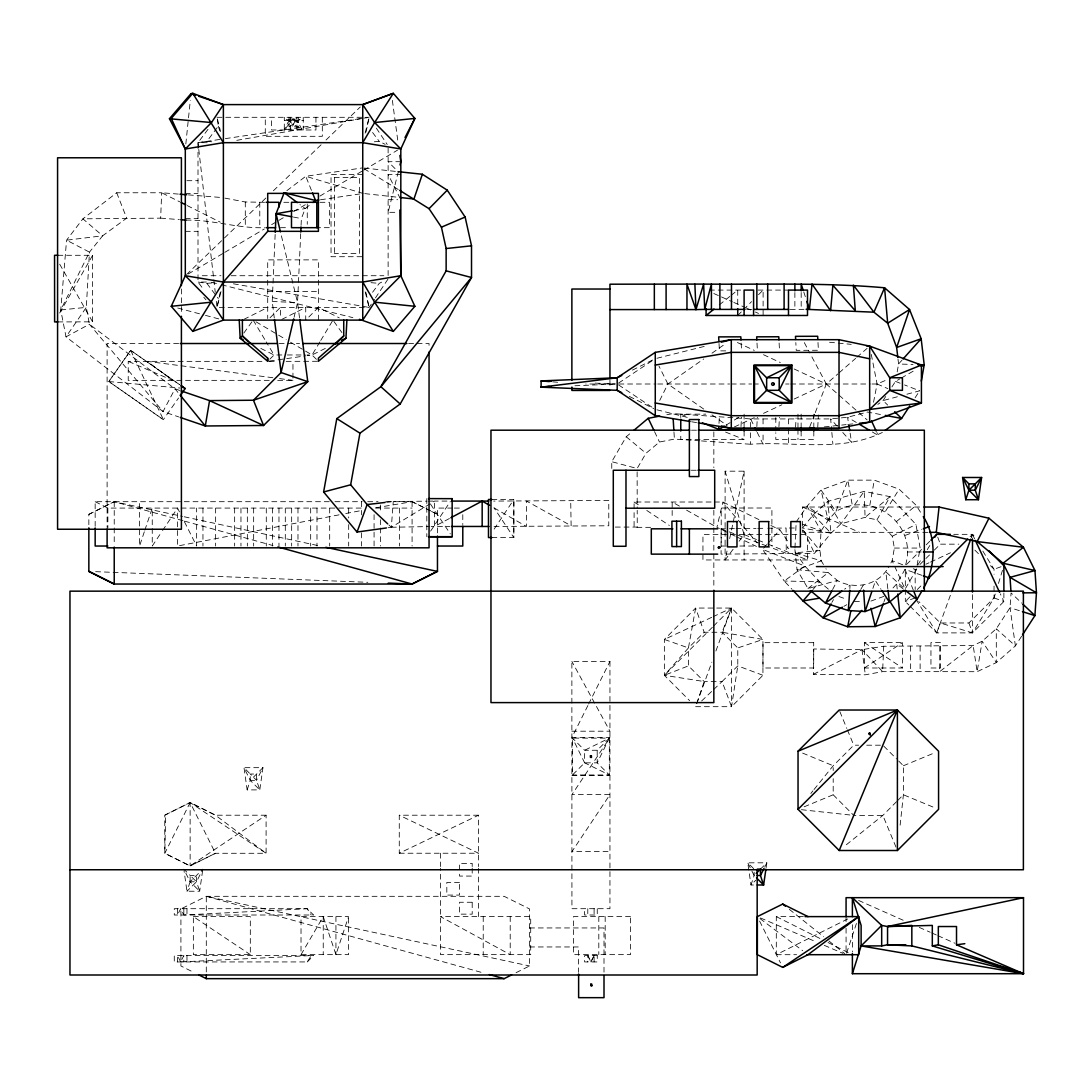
<?xml version="1.0" encoding="UTF-8"?>
<svg xmlns="http://www.w3.org/2000/svg" width="1091" height="1091" viewBox="0 0 1091 1091"><rect width="100%" height="100%" fill="white"/><g stroke="black" fill="none" stroke-linecap="round" stroke-linejoin="round"><path stroke-width="0.75" stroke-dasharray="5 3.75" d="M882.333 432.445C841.843 452.506 793.975 441.159 750.553 444.242L750.581 429.049M750.594 427.358L750.608 418.93L672.847 413.598L666.274 414.853M939.746 646.254L939.678 671.647L882.605 671.647L865.327 674.797L813.504 674.306L813.763 648.981L861.985 649.663L883.724 646.254L973.172 645.517L982.159 641.249L996.274 628.798L1010.021 607.687L1011.071 592.959L1021.79 603.146M116.71 192.766L126.679 218.145L102.649 235.792L82.902 218.827L160.663 218.145L161.659 192.766L116.71 192.766L82.902 218.827L66.565 240.184L60.741 309.967L66.005 336.833L163.023 411.552L178.679 416.898M274.291 318.013L272.232 301.484L275.177 233.992M883.724 646.254L882.605 671.647L861.985 649.663L813.504 674.306M299.507 317.74L297.543 302.589L298.389 284.11M298.47 282.433L300.693 233.706M301.075 225.305L301.389 218.582L305.221 208.558L310.389 204.522M794.903 549.591L797.044 569.734L807.995 588.554L837.342 580.507C853.926 589.863 877.164 585.608 887.406 569.066M794.971 547.955L796.103 523.571M718.996 423.417L719.405 415.644M740.994 426.567L741.485 417.198M756.84 426.581L757.331 417.253M778.947 426.649L779.438 417.321M795.571 427.331L796.075 418.003M817.745 427.399L818.4 414.962M849.862 588.54L850.094 585.158L844.625 589.14M388.082 527.717L391.342 527.267L393.265 501.519L426.349 501.164M185.825 143.957L190.311 100.358M900.13 825.178L903.403 794.78L903.403 765.746L897.688 760.032M905.666 564.62C917.408 523.898 872.241 489.914 835.924 511.474L828.178 520.339L821.059 530.922L819.955 550.546L821.25 560.829L825.137 567.361M202.599 870.713L199.667 891.238L186.97 891.238L184.038 870.713M766.141 867.577L766.837 862.817L747.758 862.817L750.976 884.992L755.722 884.992M220.15 292.565L217 307.417L369.113 307.417L374.554 299.275M368.894 118.769L365.976 132.161M695.635 706.682L731.543 706.682L737.789 665.878L737.789 647.931L722.065 632.262L704.172 632.262L688.448 647.931L664.364 675.302L689.621 700.654M734.407 528.644L721.083 528.821L721.083 554.133L814.5 553.328L831.028 533.213L840.997 523.735L865.081 517.366L876.973 519.834L892.261 536.24L894.361 548.064L892.138 560.76L888.183 567.688M887.815 588.69L885.824 571.848L905.08 589.181L916.276 569.857L920.122 548.064L915.976 524.485L890.038 496.678L864.208 491.359L827.755 501.383L813.327 514.761L802.43 528.017L814.5 553.328M897.17 371.922L898.575 364.012L898.002 359.048M869.786 505.474L874.3 480.149L899.134 489.191L916.222 505.351L921.513 513.82M713.664 689.539L722.065 681.548L704.172 681.548L688.448 665.878L688.448 647.931L695.635 608.055L731.543 608.055L762.936 639.449L762.936 675.302L731.543 706.682L722.065 681.548L737.789 665.878L762.936 675.302M873.536 402.252L877.096 384.005L871.273 354.357M733.111 549.264L725.106 559.956L727.22 550.096M729.674 538.586L732.852 523.789M733.193 522.139L744.103 471.176L725.106 471.176L725.106 559.956M294.106 317.236L297.543 302.589L280.837 233.501M220.982 291.556L217 307.417L216.032 299.016M365.13 133.157L368.717 118.878M398.365 171.492L388.123 212.322L397.642 212.322M909.976 606.146L936.719 632.889L972.49 632.889L994.037 597.909L995.524 593.081M998.47 583.426L1003.393 567.32M247.152 789.898L250.248 780.351L250.248 774.037L244.002 767.669L262.945 767.669L259.781 789.898L247.152 789.898L244.002 767.669L250.248 780.351L259.781 789.898L256.562 780.351L256.562 774.037L250.248 774.037L256.562 780.351L262.945 767.669L250.248 780.351L256.562 780.351M301.021 954.639L323.236 916.617L335.933 954.639L348.561 916.617L301.021 916.617L301.021 954.639L348.561 954.639L348.561 916.617M846.602 953.111L856.599 922.972M144.312 531.794L139.553 546.032L139.553 501.696M144.844 530.212L152.249 508.079L152.249 546.032L161.618 531.972M754.14 875.514L747.758 862.817L754.14 869.132L754.14 875.514L750.976 884.992L755.722 880.246M872.882 588.444L875.487 580.753L881.051 589.331M696.699 703.545L704.172 681.548L664.364 675.302L664.364 639.449L695.635 608.055L704.172 632.262M883.983 601.741L885.087 598.645M916.031 599.3L936.719 632.889L940.306 622.975L918.758 601.496M696.794 703.504L711.85 662.142M715.901 651.013L731.543 608.055L713.228 616.62M936.719 632.889L951.147 593.149M971.345 537.508L972.49 534.331L953.752 534.331M971.467 537.14L972.49 534.331L975.981 537.808M809.727 426.936L814.65 414.212M815.263 412.616L826.323 384.005L837.793 373.981M713.555 626.07L731.543 608.055L722.065 632.262L762.936 639.449L737.789 647.931M594.104 961.935L594.104 955.566L590.94 961.935L587.79 955.566L587.79 961.935M609.323 738.13L597.2 750.267L597.2 762.841L609.323 774.965L584.626 762.841L584.626 750.267L609.323 738.13L597.2 762.841L584.626 762.841L572.489 774.965L572.489 738.13L609.323 738.13L609.323 774.965L572.489 774.965M307.267 961.935L313.581 955.566L174.287 955.566L174.287 961.935L307.267 961.935L311.235 955.566L180.656 961.935L183.82 955.566L183.82 961.935M594.104 955.566L590.94 961.935L587.79 955.566M659.728 400.424L667.897 384.005L703.736 358.953M587.872 705.563L571.875 737.516L609.951 737.571L571.929 794.603L609.951 794.603L571.929 851.621L609.951 851.621M588.622 704.036L609.951 661.432L571.875 661.432L571.875 703.968M787.388 547.573L787.811 546.714L787.811 548.378L788.807 548.378M764.709 867.059L766.837 862.817L760.454 869.132M832.597 589.549L837.342 580.507L828.246 572.584L825.914 568.67M720.155 548.064L718.11 546.714L719.528 547.573L720.155 546.455L717.605 547.573L719.037 548.378L720.646 547.259L718.11 546.714L719.037 548.378L720.646 547.259M876.973 519.834L890.038 496.678L865.081 517.366L864.208 491.359L840.997 523.735L827.755 501.383L831.028 533.213L802.43 528.017M831.874 602.437L833.469 599.627M59.678 313.022L92.626 255.294L57.864 255.294M921.786 575.284L905.012 569.366L896.652 583.917L892.465 588.567M611.765 468.407L611.751 461.698L626.234 436.755L631.403 432.418M699.781 440.819L674.402 439.1L659.482 442.019L645.981 453.283L637.13 468.516L611.751 461.698M860.744 589.44L863.226 585.212L863.458 588.499M319.881 341.906L312.04 354.97L307.116 355.666M320.754 340.447L332.96 320.113M719.214 546.455L717.605 547.573M917.749 565.056L922.059 558.074M927.227 549.687L929.818 545.5M885.51 511.229L899.134 489.191M1021.599 636.258L1015.394 645.886L996.328 662.605L977.141 671.701L939.678 671.647L973.172 645.517L977.141 671.701L982.159 641.249L996.328 662.605L996.274 628.798L1015.394 645.886L1010.021 607.687L1020.903 611.151M885.701 396.483L883.042 400.602L877.832 404.42M891.92 386.896L895.479 381.4L899.789 378.918M915.117 397.724L918.717 392.201M375.454 297.911L388.123 278.887L388.123 145.839M430.631 531.099L450.324 501.492M162.559 530.567L177.56 508.079L179.851 512.634M494.128 529.094L513.861 499.528L491.864 499.528M796.171 521.948L807.067 506.224L821.005 489.995L847.871 480.149L874.3 480.149M130.702 350.388L163.391 419.667L108.841 381.536L130.634 350.334L179.674 384.7L130.702 350.388L108.841 381.536L163.323 419.667L178.542 398.01M243.866 333.028L252.226 321.409M207.999 129.324L198.003 142.676L198.003 282.037L204.003 290.056M739.112 541.259L744.103 534.576L725.106 471.176M198.576 147.721L198.003 142.676L206.854 141.38L218.309 126.147L217.218 118.769M372.59 292.224L379.273 283.346L383.691 281.11M293.152 118.974L286.224 119.464L302.002 129.993L298.416 122.492L293.152 118.974L287.888 122.492L284.301 129.993L300.093 119.464L293.152 118.974L284.301 129.993L284.301 117.296M810.818 793.484L812.945 790.839M814.022 789.516L833.197 765.746L853.748 745.194L858.603 745.194M812.972 589.467L819.641 581.817L804.844 566.024L793.334 549.332M763.645 548.146L766.891 544.491M767.969 543.277L779.888 529.871L788.534 542.377M901.971 360.221L898.575 364.012L912.99 364.462M896.557 801.653L882.851 815.4L844.489 846.248M897.688 800.508L903.403 794.78L935.505 808.063M270.009 317.808L280.401 307.417L280.401 318.531M737.734 315.476L742.344 310.853M743.503 309.708L751.576 301.621M758.504 294.706L763.114 290.083L763.114 315.476M712.355 627.27L664.364 675.302L688.448 665.878M906.485 564.552L921.595 549.441M926.245 544.791L929.737 541.3M910.126 596.695L905.325 601.496L908.817 604.987M917.313 589.508L922.113 584.708M970.104 536.717L972.49 534.331L975.081 538.518M919.958 564.47L924.745 559.697M925.945 558.497L929.532 554.91M934.319 550.137L940.306 544.164L958.812 544.164M1003.884 592.972L1003.884 601.496L972.49 632.889L940.306 622.975L968.903 622.975L994.037 597.909L994.037 584.421M269.832 359.184L274.086 354.97L285.637 354.97M186.534 274.55L223.246 239.147M224.46 237.961L266.068 197.839M273.405 190.761L321.136 144.735M326.032 140.003L360.289 106.959M701.636 700.967L712.45 690.685M839.074 372.863L855.644 358.38M856.912 357.262L867.113 348.343M896.407 521.566L916.222 505.351M719.283 304.894L729.824 296.438M731.147 295.375L737.734 290.083L737.734 307.007M807.995 588.554L828.246 572.584L797.044 569.734L821.25 560.829L794.753 552.837L819.955 550.546L801.585 528.439M286.878 190.652L305.78 176.292L362.621 167.878M712 353.17L725.774 343.529M266.095 815.209L215.459 815.209L190.134 802.526L164.809 853.285L165.614 815.209L164.755 815.209L190.134 802.526L266.095 853.285L215.459 815.209L190.066 802.526L164.755 815.209L164.809 853.285L190.134 865.913L215.459 853.285L266.095 853.285L266.095 815.209L190.066 865.913L164.755 853.285M864.399 667.992L902.475 642.613L902.475 667.992L864.399 667.992L864.399 642.613L902.475 642.613M618.597 383.064L653.864 359.621M725.829 425.258L732.975 420.894M734.407 420.021L738.702 417.389M388.928 524.989L391.342 527.267L434.613 501.083L449.901 501.083M188.238 273.991L223.355 253.207M224.814 252.348L264.322 228.96M271.645 224.637L277.496 221.173M278.955 220.314L283.346 217.709M293.588 211.654L305.303 204.726M319.936 196.066L362.376 170.946M363.835 170.087L397.492 150.176M901.221 378.086L914.149 370.626M843.82 606.364L846.78 604.714M449.397 518.525L434.491 526.462L431.177 526.53M243.879 319.363L267.704 307.417M281.887 319.363L305.725 307.417L305.725 320.113L318.408 307.417L339.26 317.876M88.848 514.393L114.173 501.696L182.538 516.425M632.425 370.122L653.741 359.444M516.084 972.681L529.53 965.971L529.53 908.939L504.137 896.311L206.294 896.311L180.915 908.939L180.915 965.971L194.348 972.681M803.358 916.617L776.301 916.617L776.301 954.693L847.83 918.908M182.961 520.693L114.228 501.696L88.848 514.325L88.848 526.135M892.261 536.24L915.976 524.485M325.309 348.411L312.04 354.97L307.089 354.97M478.513 815.209L399.265 815.209L399.265 853.23L478.513 815.209L478.513 866.568M734.352 426.963L754.29 417.662M763.482 413.366L781.879 404.775M794.139 399.047L826.323 384.005L837.793 394.096M711.7 617.329L664.364 639.449L688.448 647.931M925.918 564.224L928.987 562.792M930.528 562.083L950.479 552.769M872.009 384.005L877.096 384.005L887.788 379.436M804.149 806.795L833.197 794.78L833.197 778.647M903.403 765.746L935.505 752.463M915.172 597.909L905.325 601.496L905.325 569.12M905.135 535.381L921.868 529.285M870.945 601.073L886.192 595.55M1001.074 566.72L994.037 569.243L990.451 565.656M718.11 548.378L719.214 548.064M897.347 396.769L883.042 400.602L887.679 405.061M906.894 394.219L919.631 390.823L904.534 384.932M656.918 358.271L704.854 346.283M339.096 514.829L177.56 546.032L177.56 508.079M345.765 513.547L362.417 510.329M293.888 210.577L305.221 208.558L299.957 204.59M236.774 140.344L367.435 117.583L221.487 139.198M375.727 507.792L412.084 501.696L437.464 514.325M219.809 139.443L198.003 142.676L209.84 142.676M320.481 199.776L359.839 193.939M269.354 361.053L305.466 355.911M386.732 502.269L393.265 501.519M824.25 426.922L846.111 424.617M847.802 424.44L852.848 423.908M374.308 141.775L379.273 141.38L385.178 144.353M206.458 282.037L198.003 282.037L206.854 283.346L215.118 282.692M177.506 908.694L177.506 915.008L180.656 908.694L183.82 915.008L307.212 908.694L313.526 915.008L174.287 915.008L174.287 908.694L307.212 908.694L311.235 915.008M574.916 385.764L615.501 384.073L585.785 384.005M391.342 527.267L429.513 526.558M790.252 309.408L806.126 309.326M494.087 526.462L608.778 525.78L608.778 500.455L493.678 501.083M736.084 528.63L756.077 528.385M757.754 528.358L766.087 528.262M767.75 528.235L786.079 528.017L786.27 553.328L767.191 546.155M427.999 501.151L434.613 501.083L434.491 526.462L449.819 526.462M725.733 350.866L719.405 350.879L718.996 343.106M217 117.296L369.113 117.296M284.301 120.46L303.243 120.46M400.82 161.686L388.123 161.686L398.501 172.064M362.744 174.383L331.037 174.383L331.037 256.712L362.744 256.712M400.82 174.383L388.123 174.383L400.07 198.207M334.255 177.533L359.58 177.533L359.58 253.562L334.255 253.562M186.888 180.697L198.003 180.697M185.306 193.38L198.003 193.38M388.123 199.694L397.642 199.694M224.91 198.126L245.298 201.985L264.54 202.299M283.81 202.299L288.842 202.299M319.936 202.299L329.427 202.299L329.427 227.678L316.799 227.678M185.306 218.65L198.003 218.65M186.125 220.137C212.663 219.591 238.111 228.619 264.54 227.678M280.469 227.678L288.842 227.678M185.306 231.333L198.003 231.333M202.271 275.723L220.941 275.723M231.128 275.723L383.841 275.723M709.423 290.083L741.307 290.083M758.04 290.083L788.493 290.083M267.704 291.57L318.408 291.57M746.708 309.408L751.781 309.408M57.918 321.913L92.626 321.845L92.626 255.294M178.651 343.515L107.109 343.515L107.109 527.389M279.146 343.515L285.965 343.515M287.669 343.515L299.589 343.515M408.607 343.515L415.426 343.515M417.117 343.515L429.049 343.515L429.049 346.924M287.288 354.97L305.439 354.97M269.232 380.35L128.22 380.35L128.22 361.353L262.467 361.353M269.191 361.353L277.687 361.353M286.169 361.353L318.408 361.285L312.04 354.97L287.629 340.515M277.687 380.35L292.961 380.35L292.961 361.353M618.883 384.005L656.059 384.005M657.75 384.005L729.62 384.005M731.297 384.005L751.658 384.005M753.349 384.005L760.141 384.005M785.602 384.005L788.998 384.005M790.689 384.005L870.318 384.005M680.77 417.539L680.77 414.157L705.782 414.157M691.503 430.195L696.822 430.195M744.103 431.04L744.103 439.482L680.77 439.482L680.77 432.732M691.271 470.248L696.29 470.248M95.162 526.326L95.162 501.696L329.209 501.696M334.978 501.696L362.171 501.696M367.708 501.696L378.045 501.696M385.641 501.696L412.084 501.696L430.004 510.656M634.089 508.761L634.089 502.01L712.737 502.01M714.428 502.01L722.869 502.01L758.886 519.602M927.759 532.353L802.553 532.285L802.553 507.029L922.209 507.029M95.162 501.696L107.859 508.079L362.212 508.079M375.659 508.079L412.084 508.079M452.656 508.079L437.464 508.079L437.464 534.508M454.347 508.079L462.789 508.079M615.31 527.076L637.253 527.076L637.212 510.343M650.645 527.335L634.089 527.335L634.089 510.452M789.352 528.017L797.521 528.017M491.864 537.549L513.861 537.549L513.861 499.528L513.806 537.549L494.128 507.983M726.279 546.032L721.206 546.032L721.206 508.011L771.91 508.011L771.91 546.032M739.793 546.032L756.69 546.032M894.361 548.064L920.122 548.064M907.426 551.964L921.84 551.964M807.504 559.956L702.945 559.956L702.945 534.576L807.504 534.576L807.504 559.956L767.3 543.864M571.875 731.202L609.951 731.202L571.875 661.432M866.69 745.194L882.851 745.194L896.557 758.9M597.2 750.267L584.626 750.267L572.489 738.13L584.626 762.841M571.929 775.524L609.883 775.524M399.265 853.23L478.513 853.23L399.265 815.209M193.352 916.617L250.316 916.617L250.316 954.639L193.352 954.639L193.352 916.617L250.316 954.639M529.53 927.95L604.005 927.95L604.005 972.163M529.53 946.961L578.625 946.961L578.625 972.313M776.301 954.693L796.594 954.693M854.376 601.455L861.058 601.523M95.653 571.67L367.844 582.308M595.209 383.118L615.501 383.937M272.232 301.484L297.543 302.589M701.472 440.928L750.553 444.242M206.854 141.38L211.804 141.775M160.663 218.145L179.333 219.605M371.008 282.692L379.273 283.346M178.351 194.089L161.659 192.766L179.688 201.808M188.375 194.88L220.096 197.403M552.687 381.85L560.965 382.532M108.841 381.536L180.097 388.055M829.515 342.26L851.253 344.347M364.271 168.055L397.465 171.601M801.408 809.699L852.057 815.209M364.803 193.625L398.692 197.348M272.859 377.731L147.23 361.353L172.61 380.35L128.22 361.353M279.569 378.604L292.961 380.35M691.626 421.781L696.59 422.599M233.433 283.796L367.435 307.13M880.451 414.485L867.44 412.057L847.557 417.253L830.66 418.93L750.608 418.93L754.263 426.376M293.479 217.068L301.389 218.582M184.215 516.779L317.508 545.5M206.294 971.931L206.294 896.311L529.53 965.971M286.224 119.464L298.416 122.492M211.586 282.296L219.809 284.356M221.446 284.765L352.884 317.645M656.918 409.807L688.326 417.648M177.765 308.03L203.826 314.944M205.463 315.367L220.123 319.254M184.597 521.157L272.982 545.582M206.294 896.311L481.226 972.326M363.112 193.448L305.78 176.292L311.89 191.43M179.742 390.442L175.024 388.832L89.407 324.259L86.312 307.362L89.462 252.144L102.649 235.792L66.565 240.184L89.462 252.144L60.741 309.967L86.312 307.362L66.005 336.833L89.407 324.259L163.023 411.552L175.024 388.832L178.16 392.678M838.924 596.518L846.575 599.259M802.403 524.185L821.059 530.922L807.067 506.224L828.178 520.339L821.005 489.995L835.924 511.474L847.871 480.149L852.33 505.474M994.037 597.909L1003.884 601.496L1000.324 593.859M902.693 564.743L892.138 560.76L905.08 589.181M913.262 568.725L916.276 569.857M721.083 528.821L765.596 545.555M895.479 381.4L903.021 384.346M680.77 414.157L688.503 417.239M725.57 432.063L744.103 439.482M744.103 534.576L756.472 539.527M758.027 540.14L765.759 543.236M802.621 753.09L833.197 765.746L833.197 770.587M877.096 384.005L887.788 388.601M760.468 917.954L816.504 942.01M824.291 945.352L842.961 953.357M713.8 293.52L719.965 296.261M721.506 296.943L732.293 301.757M733.834 302.439L744.621 307.239M746.162 307.921L753.867 311.358M755.408 312.04L758.49 313.417M802.553 507.029L859.64 532.408M858.617 900.443L903.73 920.49M919.277 927.391L930.173 932.232M931.728 932.928L936.392 935.001M937.946 935.696L955.061 943.292M737.421 342.533L754.29 350.402M763.482 354.698L780.338 362.553M794.139 368.99L826.323 384.005L810.599 354.452M735.184 536.145L716.923 527.335L722.869 502.01L757.195 542.963M736.698 536.881L756.472 546.427M770.887 525.467L779.888 529.871M260.804 348.411L274.086 354.97L266.231 341.906M431.49 511.406L437.464 514.393M629.371 396.428L653.741 408.62M187.202 205.585L220.273 222.169M776.301 916.617L820.432 938.71M828.042 942.515L849.343 953.179M679.393 506.088L672.165 502.01L672.165 508.761M686.607 510.179L715.491 526.517M493.964 507.847L526.435 526.462L526.558 501.083L571.125 525.78L570.702 500.455M256.03 321.818L286.183 339.669M856.312 422.449L847.557 417.253L848.634 423.935M872.364 431.981L878.2 435.459L876.864 432.527M364.039 168.737L398.256 189.507M634.089 502.01L639.735 505.76M646.786 510.452L669.342 525.453M618.597 384.946L655.268 409.384M864.399 642.613L902.475 667.992M703.736 409.098L667.897 384.005L658.978 366.126M712 414.88L727.165 425.504M760.018 918.622L802.676 950.684M903.021 588.758L896.652 583.917L897.197 588.99M789.338 909.335L823.65 936.76M828.928 940.988L844.761 953.643M626.234 436.755L645.981 453.283M828.369 589.14L819.641 581.817L784.224 581.012L762.554 549.373L804.844 566.024L784.224 581.012L791.957 589.208M839.074 395.228L867.113 419.899M974.89 550.137L980.877 556.11M833.197 794.78L853.748 815.4L882.851 815.4L897.402 850.503M813.327 514.761L831.028 533.213M837.274 426.308L830.66 418.93L831.697 430.74M842.77 432.472L851.58 442.332L849.971 432.295M203.799 297.284L205.981 299.82M372.59 132.502L379.273 141.38M206.854 283.346L218.309 298.566M333.887 321.409L342.247 333.028M376.354 128.165L387.223 144.476M430.631 504.301L450.324 533.922M982.841 551.091L994.037 569.243L994.037 574.302M253.153 320.113L265.372 340.447M719.037 546.714L719.528 547.573M59.678 264.172L92.626 321.913M804.312 342.629L809.808 352.979M184.434 521.743L196.639 546.032L196.639 508.079M759.595 921.104L780.501 962.903M180.656 961.935L177.506 955.566L177.506 961.935M757.195 432.336L763.059 444.242L763.059 432.431M654.545 431.641L659.482 442.019M974.631 538.899L972.49 534.331L972.49 539.418M839.838 711.55L846.793 728.379M847.421 729.906L853.748 745.194M905.012 569.366L913.235 589.917M937.742 537.14L940.306 544.164M968.903 622.975L972.49 632.889L972.49 593.804M803.767 291.952L805.826 298.252M365.976 292.565L369.113 307.417L364.735 289.974M218.309 126.147L220.15 132.161M217.395 118.878L220.587 131.575M392.378 100.399L398.051 142.553M861.985 649.663L865.327 674.797M198.767 149.399L215.254 292.293M831.847 432.431L832.883 444.242M673.979 432.309L674.402 439.1M817.991 342.492L818.4 350.266L796.239 350.334L795.83 342.56M779.11 342.983L779.519 350.757M757.004 343.051L757.413 350.825M741.157 343.051L741.566 350.825M637.13 471.858L637.212 508.679M920.122 646.254L920.122 671.647M915.172 569.243L915.172 589.481M910.644 646.254L910.644 671.647M852.385 924.704L852.385 951.734M846.07 916.617L846.07 921.595M846.07 928.209L846.07 953.043M813.818 414.157L813.818 427.658M813.818 431.04L813.818 439.482L775.81 439.482L775.81 432.732M801.189 292.524L801.189 309.408M801.135 414.157L801.135 427.658M801.135 431.04L801.135 439.482M797.971 414.157L797.971 427.658M797.971 429.349L797.971 439.482M794.875 292.524L794.875 309.408M788.561 418.93L788.561 427.358M788.561 429.049L788.561 444.242M775.81 417.539L775.81 431.04M763.059 418.93L763.059 430.74M744.103 414.157L744.103 427.658M744.103 471.176L744.103 559.956M731.543 608.055L731.543 706.682M713.841 431.9L713.841 467.644M713.841 510.206L713.841 588.526M672.165 510.452L672.165 518.893M609.951 380.309L609.951 387.06M609.951 661.432L609.951 703.968M609.951 705.386L609.951 908.694L571.929 908.694L571.875 705.386M605.178 916.617L605.178 954.639M598.809 916.617L598.809 954.639M597.254 908.694L597.254 915.008L584.626 915.008L584.626 908.694M594.104 908.694L594.104 915.008M587.79 908.694L587.79 915.008M510.206 916.617L510.206 954.639L440.505 916.617L530.703 916.617L530.703 954.639L440.505 954.639L440.505 868.245M483.218 916.617L483.218 954.639M478.513 868.245L478.513 916.617M472.198 866.554L472.198 863.376L459.502 863.376L459.502 869.732M472.198 868.136L472.198 876.073L459.502 876.073L459.502 871.314M462.789 514.679L462.789 524.58M440.505 853.23L440.505 866.568M426.813 498.601L426.813 536.677M412.084 501.696L412.084 546.032M399.388 508.079L399.388 546.032M380.391 504.983L380.391 513.193M380.391 519.752L380.391 526.326M380.391 527.962L380.391 546.032M374.077 514.679L374.077 546.032M361.38 501.696L361.38 514.829M361.38 532.831L361.38 546.032M348.684 508.079L348.684 517.98M348.684 524.58L348.684 546.032M335.933 916.617L335.933 954.639M334.446 177.533L334.446 253.562M329.687 508.079L329.687 546.032M323.236 916.617L323.236 954.639M322.309 117.296L322.309 136.307L265.29 136.307L265.29 117.296M318.408 320.113L318.408 259.876L267.704 259.876L267.704 318.531M316.99 508.079L316.99 546.032M315.94 117.296L315.94 129.993L271.604 129.993L271.604 117.296M310.676 508.079L310.676 546.032M307.267 203.99L307.267 224.296M303.243 117.296L303.243 129.993M298.539 117.296L298.539 126.829L289.06 126.829L289.06 117.296M297.979 508.079L297.979 546.032M296.929 129.993L296.929 117.296L290.683 129.993L290.683 117.296M291.665 508.079L291.665 546.032M285.296 508.079L285.296 546.032M278.969 508.079L278.969 546.032M272.6 508.079L272.6 546.032M266.286 508.079L266.286 546.032M259.781 202.299L259.781 227.678M253.657 508.079L253.657 546.032M247.343 508.079L247.343 546.032M245.298 201.985L245.298 227.378M240.961 508.079L240.961 546.032M234.647 508.079L234.647 546.032M215.636 508.079L215.636 546.032M202.953 508.079L202.953 546.032M186.97 908.694L186.97 915.008M186.97 955.566L186.97 961.935M183.82 908.694L183.82 915.008M181.406 288.992L181.406 314.549M114.228 501.696L114.228 545.391M107.859 508.079L107.859 527.88M190.134 881.773L186.97 891.238L196.516 881.773L202.831 869.132L190.134 881.773L199.667 891.238L196.516 881.773L196.516 875.446L190.134 875.446L183.82 869.132L190.134 881.773L196.516 881.773L190.134 875.446L190.134 881.773M215.459 853.285L190.134 865.913L190.134 802.526L215.459 853.285M940.483 642.613L930.95 642.613L930.95 667.992L940.483 667.992L940.483 642.613M813.695 642.667L762.991 642.667L762.991 667.992L813.695 667.992L813.695 642.667M459.502 882.442L446.819 882.442L446.819 895.084L459.502 895.084L459.502 882.442M472.198 902.257L459.502 902.257L459.502 914.149L472.198 914.149L472.198 902.257M630.503 916.617L573.484 916.617L573.484 954.639L630.503 954.639L630.503 916.617M597.254 955.566L584.626 955.566L584.626 961.935L597.254 961.935L597.254 955.566"/><path stroke-width="1.5" d="M275.259 232.315L276.064 213.754L284.178 192.698L315.558 200.499L318.845 200.021M300.775 232.028L301.007 226.983M343.733 320.113L343.733 335.96L318.408 358.134L318.408 361.285L345.956 338.196L346.897 320.113M740.83 429.69L718.669 429.636L718.833 426.526M849.739 590.231L848.307 610.537L865.081 611.533L889.41 602.177L903.771 590.258M1022.485 634.88L1034.909 615.61L1036.45 592.768L1034.964 570.538L1023.453 547.259L977.141 541.572L936.283 532.34L939.065 507.029L923.9 507.029M923.627 587.967C935.887 567.225 936.623 537.017 923.286 516.643M765.909 869.159L763.605 884.992L757.29 884.992M921.35 381.059L924.2 364.817L921.172 338.756L909.539 309.53L884.583 287.792C824.455 282.419 763.959 284.683 703.613 284.083L609.951 284.206L609.951 378.618M386.446 527.949L357.043 532.04L323.618 491.973L336.805 418.617L380.882 386.732L471.517 277.523L471.517 245.816L465.134 217.041L447.242 190.161L422.353 174.26L399.129 171.778M387.714 523.857L367.135 504.547L350.661 484.799L359.948 433.168L400.192 403.997L471.517 277.523L446.137 270.841L446.137 248.543L441.432 227.187L429.049 208.681L399.688 190.366M850.816 610.933L847.68 626.752L823.105 617.847L802.99 600.936L793.048 590.381M293.724 318.858L281.083 372.549L253.467 400.233L209.567 400.602L181.311 390.973M400.002 164.959L400.82 161.686L399.892 155.495M609.951 309.585L695.949 309.585L703.613 284.083L704.731 309.408L745.017 309.408M1020.399 972.326L1023.508 973.704L852.385 973.704L861.126 945.911L861.126 925.413L852.385 897.675L881.678 925.413L887.556 926.532L932.314 925.413L932.314 945.911L1023.508 973.704L1023.508 897.675L846.07 897.675L846.07 916.617M965.753 499.719L968.903 490.186L968.903 483.872L962.589 477.49L981.6 477.49L978.436 499.719L965.753 499.719L962.589 477.49L968.903 490.186L978.436 499.719L975.286 490.186L975.286 483.872L981.6 477.49L975.286 490.186L968.903 490.186L975.286 483.872L968.903 483.872M871.845 591.527L865.081 611.533L863.567 590.149M422.353 174.26L413.939 199.012L400.383 197.526M883.437 603.296L875.173 626.507L847.68 626.752L861.808 610.415M951.72 591.554L970.772 539.09M357.043 532.04L367.135 504.547L385.096 502.46M839.197 850.503L897.402 710.023L938.574 751.194L938.574 809.331L897.402 850.503L839.197 850.503L798.039 809.331L798.039 751.194L839.197 710.023L897.402 710.023L897.402 850.503M399.851 209.99L400.82 275.723L374.622 302.166L362.744 320.113L223.382 320.113L192.793 331.378L171.246 306.312L185.306 275.723L185.306 148.99L171.246 118.414L192.793 93.335L223.382 104.6L362.744 104.6L393.319 93.335L414.866 118.414L400.82 148.99L400.82 275.723L414.866 306.312L393.319 331.378L359.457 319.295M791.343 365.621L779.206 377.759L779.206 390.319L791.343 402.456L766.646 390.319L766.646 377.759L791.343 365.621L779.206 390.319L766.646 390.319L754.508 402.456L791.343 402.456L791.343 365.621L754.508 365.621L754.508 402.456M764 868.463L760.454 875.514L763.605 884.992L756.513 877.887M1022.908 592.863L1036.45 592.768L1010.021 577.357L1034.964 570.538L1003.079 563.242L1023.453 547.259L988.964 518.225L977.141 541.572L1003.079 563.242L1010.021 577.357L1010.962 591.39M405.02 137.534L414.866 118.414L374.622 122.56L362.744 142.676L223.382 142.676L185.306 148.99L169.46 118.714L191.007 93.649L192.793 93.335L223.382 142.676M831.792 591.049L825.464 603.105L848.307 610.537L859.913 590.845M590.449 755.777L590.449 757.386L591.431 757.386L591.431 755.777L590.449 755.777L591.431 757.386M590.817 984.164L590.817 985.773L591.813 985.773L591.813 984.164L590.817 984.164L591.813 985.773M446.137 270.841L380.882 386.732L400.192 403.997M831.083 603.841L823.105 617.847L842.347 607.182M869.295 733.125L868.791 733.984L870.223 734.788L870.223 733.125L869.295 733.125L870.223 734.788M921.977 590.831L917.026 599.395L900.252 617.779L875.173 626.507L870.945 608.26M192.793 331.378L223.382 282.037L267.704 231.333L267.704 193.38L318.408 193.38L318.408 231.333L267.704 231.333M934.987 537.113L936.719 534.331L950.343 534.331M362.744 142.676L400.82 148.99L374.622 122.56L393.319 93.335L362.744 104.6L362.744 320.113M909.717 406.002L901.602 418.426L885.087 430.44M185.306 148.99L211.49 122.56L223.382 104.6L198.712 96.253M180.383 395.297L185.184 388.532L181.092 385.668L185.115 388.532M811.868 590.736L802.99 600.936L819.423 598.182M903.089 358.953L921.172 338.756L896.652 347.483L897.811 357.398M429.049 208.681L447.242 190.161M756.24 873.386L760.454 869.132L757.29 869.132M335.673 344.02L343.733 335.96M930.896 540.14L936.719 534.331M928.114 578.707L967.703 539.118M798.039 809.331L897.402 710.023L798.039 751.194M861.126 945.911L881.678 925.413L881.678 945.911L861.126 945.911L1023.508 973.704L956.521 944.792L956.521 926.532L938.328 926.532L938.328 944.792L1023.508 973.704L911.831 945.911L887.556 944.792L881.678 945.911M655.268 403.015L731.297 415.698L839.02 415.698L869.663 409.452L889.724 390.319L902.421 390.319L902.421 377.759L889.724 377.759L869.663 346.12L839.02 339.683L731.297 339.683L655.268 352.366L617.192 377.759L541.109 387.169L541.109 380.909L617.192 377.759L621.761 375.468M633.994 430.249L648.204 418.303L659.714 416.107M706.095 308.698L706.095 315.476L714.005 309.121M312.981 202.517L315.558 200.499L312.503 192.943M841.884 591.145L825.464 603.105L810.49 590.64M807.995 916.617L782.738 904.057L757.359 916.617L757.359 954.693L782.738 967.39L858.699 916.617L858.699 954.693L806.74 954.693M718.669 429.636L724.397 426.131M921.336 366.467L924.2 364.817L917.804 364.612M450.883 517.734L482.167 501.083L489.545 505.31M782.738 967.39L807.995 954.693L858.699 916.617L805.049 916.617M88.848 527.812L88.848 571.411L114.173 584.04L412.084 584.04L437.464 571.343L437.464 536.131M198.821 974.918L206.294 978.654L504.137 978.654L511.611 974.918M388.26 583.112L412.084 584.04L437.464 571.411L325.827 547.3M341.538 340.378L345.956 338.196M441.432 227.187L465.134 217.041M921.418 365.062L889.724 377.759L889.724 390.319L921.418 403.015L921.418 365.062L869.663 346.12L866.322 345.792M923.381 528.74L929.464 526.53M323.618 491.973L350.661 484.799M721.383 342.151L729.647 340.092M905.816 944.792L887.556 944.792L887.556 926.532L1023.508 897.675M932.314 945.911L938.328 944.792M280.442 231.851L276.064 213.754L292.265 210.863M169.46 118.714L211.49 122.56M655.268 365.062L731.297 352.366L839.02 352.366L869.663 358.803M223.382 104.6L223.382 320.113L211.49 302.166L185.306 275.723L223.382 282.037L362.744 282.037L400.82 275.723M956.521 944.792L964.826 943.674M869.663 409.452L921.418 403.015L869.663 422.149L839.02 428.395L731.297 428.395L698.24 422.872M446.137 248.543L471.517 245.816M809.113 428.518L812.481 428.163M859.572 423.213L869.663 422.149L869.663 346.12M171.246 306.312L211.49 302.166M621.761 392.61L617.192 390.319L541.109 387.169L549.387 386.473M887.556 926.532L911.831 925.413L911.831 945.911M541.109 387.169L551.255 386.746M686.962 309.585L686.962 284.206L695.949 309.585L704.731 309.408L711.414 284.083L711.414 309.408M806.126 309.326L873.932 312.19L887.679 323.209L896.652 347.483L909.539 309.53L887.679 323.209L884.583 287.792L873.932 312.19L853.38 285.133L855.303 310.771L832.883 285.324L830.592 310.703L812.031 284.083L809.427 309.285L806.849 301.402M266.122 202.299L278.791 202.299L278.791 207.372M318.354 202.299L291.488 202.299L291.488 227.678L318.354 227.678M266.122 227.678L275.628 227.678M57.918 255.294L54.55 255.294L54.618 321.913L57.918 321.913M609.951 289.033L571.875 289.033L571.875 380.309M753.472 309.408L788.725 309.408M706.095 315.476L807.504 315.476L807.504 290.083L788.493 290.083L788.493 315.476M180.356 343.515L277.441 343.515M302.998 343.515L406.902 343.515M779.206 377.759L766.646 377.759L754.508 365.621L766.646 390.319M609.951 390.442L571.875 390.442L571.875 387.06M689.798 430.195L490.964 430.195L490.964 702.604L713.841 702.604L713.841 590.231M698.295 430.195L924.336 430.195L924.336 591.158M689.594 470.248L613.292 470.248L613.292 546.277L625.989 546.277L625.989 470.248M697.967 470.248L714.7 470.248L714.7 508.201L625.989 508.201M428.504 498.601L452.206 498.669M491.864 499.528L488.482 499.473L488.482 537.549L491.864 537.549M451.606 501.083L488.741 501.083M451.524 526.462L488.973 526.462M672.82 528.821L651.3 528.821L651.3 554.133L717.742 554.133M681.098 528.821L717.742 528.821M929.464 532.353L936.283 532.34M428.504 536.677L452.138 536.677M428.572 536.745L452.206 536.745L452.138 498.601M107.859 546.032L95.162 546.032L95.162 527.962M437.464 546.032L462.789 546.032L462.789 526.23M923.45 551.964L933.064 551.964M816.423 566.584L943.156 566.584M69.96 869.759L1023.385 869.759L1023.385 591.158L69.96 591.158L69.96 974.999L757.168 974.999L757.168 869.759M757.29 875.514L760.454 875.514L760.454 869.132M795.489 428.886L817.664 428.954M756.677 429.69L778.783 429.759M551.255 381.318L541.109 380.909L549.387 381.577M181.038 219.741L186.125 220.137M180.029 194.225L186.697 194.757M362.744 282.037L374.622 302.166L414.866 306.312M617.192 377.759L617.192 390.319L655.268 415.698L689.976 421.494M885.333 415.398L901.602 418.426L894.647 411.743M276.064 213.754L291.897 216.768M939.065 507.029L988.964 518.225M721.383 425.913L729.647 427.986M277.891 546.946L412.084 584.04M489.409 974.59L504.137 978.654M1022.458 611.656L1034.909 615.61L1022.99 604.278M191.007 93.649L195.63 95.217M180.247 417.43L205.299 425.981L263.558 425.49L307.757 381.659L299.725 319.418M923.313 575.816L929.409 577.971M702.399 422.803L719.392 429.595M243.102 339.656L240.156 338.196L239.229 320.113M88.848 571.343L114.228 584.04L114.228 547.068M181.188 202.558L185.702 204.822M859.231 424.181L869.445 430.249M336.805 418.617L359.948 433.168M284.178 192.698L297.338 202.612M905.571 590.681L917.026 599.395L913.863 591.486M782.738 904.057L785.384 906.171M248.148 341.715L242.393 335.96L267.704 358.134L267.704 361.285L240.156 338.196L242.393 335.96L242.393 320.113M988.773 550.6L1003.884 565.711L1003.884 591.267M180.247 395.242L205.299 425.981L209.567 400.602L263.558 425.49L253.467 400.233L307.757 381.659L281.083 372.549L274.496 319.663M362.744 104.6L374.622 122.56M881.978 590.749L889.41 602.177L888.019 590.381M374.622 302.166L393.319 331.378M889.711 601.114L900.252 617.779L897.729 594.077M754.999 427.863L756.472 430.836M648.204 418.303L653.85 430.154M975.354 540.427L999.601 592.345M871.477 420.826L876.182 431.068M803.249 290.383L801.189 284.083L801.189 290.833M848.907 425.613L849.712 430.631M673.161 418.699L673.883 430.604M817.827 339.383L817.664 336.273L795.489 336.342L795.666 339.451M778.947 339.874L778.783 336.764L756.677 336.833L756.84 339.942M740.994 339.942L740.83 336.833L718.669 336.887L718.914 341.551M694.885 284.206L695.949 309.585M267.581 357.998L267.704 361.285M972.49 539.418L972.49 592.099M852.385 897.675L852.385 916.617M852.385 953.425L852.385 973.704M839.02 339.683L839.02 428.395L731.297 428.395L731.297 339.683M813.818 427.658L813.818 431.04M801.135 427.658L801.135 431.04M794.875 284.083L794.875 290.833M784.102 284.083L784.102 309.408M767.696 284.083L767.696 309.408M756.868 284.083L756.868 309.408M753.581 315.476L753.581 290.083L744.103 290.083L744.103 315.476M744.103 427.658L744.103 431.04M737.734 308.698L737.734 315.476M731.475 284.083L731.475 309.408M719.896 284.083L719.896 309.408M689.376 528.821L689.376 554.133M680.77 419.217L680.77 431.04M676.625 521.198L676.625 546.577M666.096 284.206L666.096 309.585M655.268 352.366L655.268 415.698M654.341 284.206L654.341 309.585M604.005 975.559L604.005 997.665L578.625 997.665L578.625 974.004M482.167 501.083L482.167 526.462M429.049 352.025L429.049 547.818L107.109 547.818L107.109 529.094M316.799 202.299L316.799 227.678M206.294 975.299L206.294 978.654M181.406 285.583L181.406 157.786L57.578 157.786L57.578 529.244L181.406 529.244L181.406 316.254M774.324 384.005L773.642 385.246L772.21 385.246L771.542 384.005L772.21 382.832L773.642 382.832L774.324 384.005M791.902 365.062L753.949 365.062L753.949 403.015L791.902 403.015L791.902 365.062M698.854 419.544L689.376 419.544L689.376 476.562L698.854 476.562L698.854 419.544M681.398 521.198L671.92 521.198L671.92 546.577L681.398 546.577L681.398 521.198M736.984 521.566L727.452 521.566L727.452 546.891L736.984 546.891L736.984 521.566M768.691 521.566L759.159 521.566L759.159 546.891L768.691 546.891L768.691 521.566M800.385 521.566L790.852 521.566L790.852 546.891L800.385 546.891L800.385 521.566"/></g></svg>
